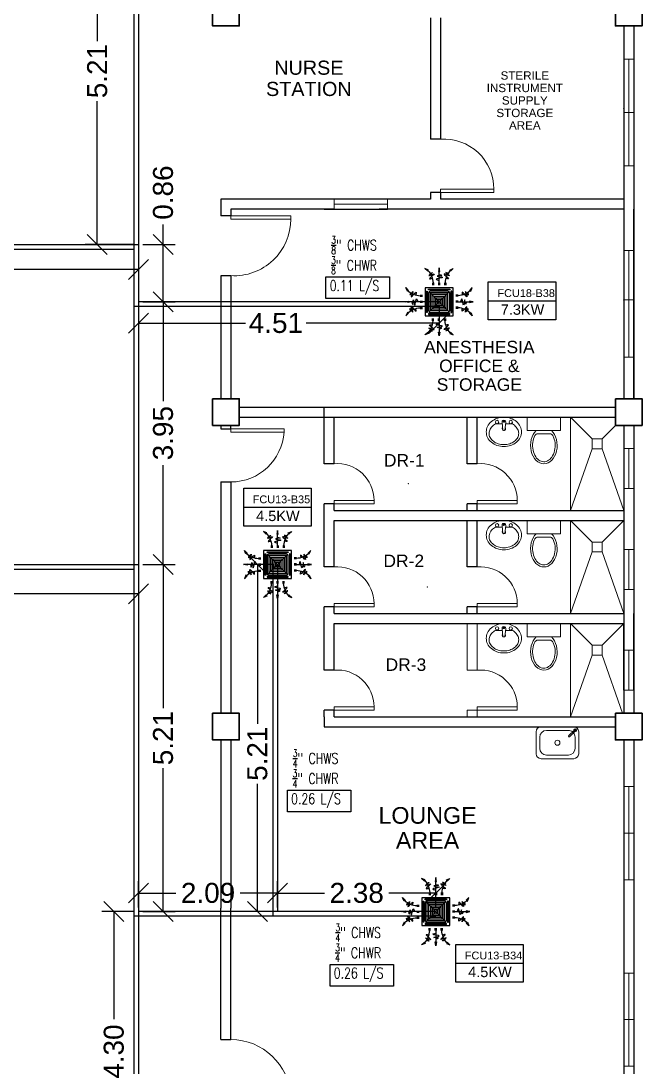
# Model space of a CAD drawing. Header units: millimetres. Extents: x 5 to 430, y 3 to 339.
# Drawn here: x 280.58 to 289.91, y 193.61 to 209.32 of the extents above; entities that cross this region are included whole.
import ezdxf

# ---------------------------------------------------------------- set-up
doc = ezdxf.new("R2010")
doc.units = ezdxf.units.MM
doc.header["$MEASUREMENT"] = 0
for name, color, linetype in [('AIR', 7, 'Continuous'), ('fcu line', 7, 'Continuous'), ('fcu return', 7, 'Continuous'), ('label', 7, 'Continuous'), ('Legends', 7, 'Continuous'), ('pipe label', 7, 'Continuous')]:
    doc.layers.add(name, color=color, linetype=linetype)
doc.styles.add('Arch-Dim', font='simplex.shx', dxfattribs={"width": 0.75})
doc.styles.get("Standard").update_dxf_attribs({"font": 'arial.ttf'})
doc.styles.add('SWISSLT175', font='swissl.ttf', dxfattribs={"height": 0.175})
doc.dimstyles.new('Copy of dimension', dxfattribs={"dimtxt": 0.3, "dimasz": 0.3, "dimexe": 0.18, "dimexo": 0.0625, "dimgap": 0.09, "dimtad": 0, "dimzin": 0, "dimdsep": 46, "dimtxsty": 'Standard', "dimblk": 'OBLIQUE', "dimcen": 0.09, "dimclrd": 256, "dimclre": 256, "dimclrt": 256, "dimadec": 0, "dimazin": 0, "dimtfac": 1, "dimtofl": 0, "dimtmove": 0, "dimatfit": 3, "dimldrblk": 'OBLIQUE', "dimfxl": 1, "dimtolj": 1, "dimtzin": 0, "dimarcsym": 0})

# ---------------------------------------------------------------- blocks, each defined once
blk = doc.blocks.new('FCU-13000P (CASSETTE SPLIT)')
at = {"layer": 'AIR', "ltscale": 3}
for p, q in [((0, 0.523), (0, 1)), ((-0.193, 0.558), (-0.193, 0.487)), ((-0.162, 0.558), (-0.162, 0.487)), ((-0.016, 0.558), (-0.016, 0.487)), ((0.016, 0.558), (0.016, 0.487)), ((0.162, 0.558), (0.162, 0.487)), ((0.193, 0.558), (0.193, 0.487)), ((-0.523, 0), (-1, 0)), ((-0.558, 0.193), (-0.487, 0.193)), ((-0.558, 0.162), (-0.487, 0.162)), ((-0.558, 0.016), (-0.487, 0.016)), ((0.558, 0.193), (0.487, 0.193)), ((0.558, 0.162), (0.487, 0.162)), ((0.558, 0.016), (0.487, 0.016)), ((0.523, 0), (1, 0)), ((-0.558, -0.016), (-0.487, -0.016)), ((-0.558, -0.162), (-0.487, -0.162)), ((-0.558, -0.193), (-0.487, -0.193)), ((0.558, -0.016), (0.487, -0.016)), ((0.558, -0.162), (0.487, -0.162)), ((0.558, -0.193), (0.487, -0.193)), ((-0.193, -0.558), (-0.193, -0.487)), ((-0.162, -0.558), (-0.162, -0.487)), ((-0.016, -0.558), (-0.016, -0.487)), ((0, -0.523), (0, -1)), ((0.016, -0.558), (0.016, -0.487)), ((0.162, -0.558), (0.162, -0.487)), ((0.193, -0.558), (0.193, -0.487))]:
    blk.add_line(p, q, dxfattribs=at)
at = {"layer": 'AIR'}
for p, q in [((0.295, -0.295), (-0.295, 0.295)), ((0.295, 0.295), (-0.295, -0.295))]:
    blk.add_line(p, q, dxfattribs=at)
at = {"layer": 'AIR', "ltscale": 3}
for points in [[(-0.335, 0.895), (-0.311, 0.932), (-0.416, 0.973)], [(-0.022, 0.89), (0.022, 0.89), (0, 1)], [(0.335, 0.895), (0.311, 0.932), (0.416, 0.973)], [(-0.895, 0.335), (-0.932, 0.311), (-0.973, 0.416)], [(0.895, 0.335), (0.932, 0.311), (0.973, 0.416)], [(-0.89, 0.022), (-0.89, -0.022), (-1, 0)], [(0.89, 0.022), (0.89, -0.022), (1, 0)], [(-0.895, -0.335), (-0.932, -0.311), (-0.973, -0.416)], [(0.895, -0.335), (0.932, -0.311), (0.973, -0.416)], [(-0.335, -0.895), (-0.311, -0.932), (-0.416, -0.973)], [(-0.022, -0.89), (0.022, -0.89), (0, -1)], [(0.335, -0.895), (0.311, -0.932), (0.416, -0.973)]]:
    blk.add_lwpolyline(points, close=True, dxfattribs=at)
at = {"layer": 'AIR'}
for points in [[(-0.323, 0.914, -0.171809), (-0.178, 0.558), (-0.178, 0.522)], [(0.323, 0.914, 0.171809), (0.178, 0.558), (0.178, 0.522)], [(-0.914, 0.323, 0.171809), (-0.558, 0.178), (-0.522, 0.178)], [(0.914, 0.323, -0.171809), (0.558, 0.178), (0.522, 0.178)], [(-0.914, -0.323, -0.171809), (-0.558, -0.178), (-0.522, -0.178)], [(0.914, -0.323, 0.171809), (0.558, -0.178), (0.522, -0.178)], [(-0.323, -0.914, 0.171809), (-0.178, -0.558), (-0.178, -0.522)], [(0.323, -0.914, -0.171809), (0.178, -0.558), (0.178, -0.522)]]:
    blk.add_lwpolyline(points, format="xyb", dxfattribs=at)
for points in [[(-0.41, -0.41), (0.41, -0.41), (0.41, 0.41), (-0.41, 0.41)], [(-0.373, 0.31), (-0.348, 0.31), (-0.348, -0.31), (-0.373, -0.31)], [(-0.31, 0.372), (0.31, 0.372), (0.31, 0.348), (-0.31, 0.348)], [(0.372, 0.31), (0.348, 0.31), (0.348, -0.31), (0.372, -0.31)], [(-0.26, -0.26), (0.26, -0.26), (0.26, 0.26), (-0.26, 0.26)], [(-0.21, -0.21), (0.21, -0.21), (0.21, 0.21), (-0.21, 0.21)], [(-0.16, -0.16), (0.16, -0.16), (0.16, 0.16), (-0.16, 0.16)], [(-0.11, -0.11), (0.11, -0.11), (0.11, 0.11), (-0.11, 0.11)], [(-0.06, -0.06), (0.06, -0.06), (0.06, 0.06), (-0.06, 0.06)], [(-0.31, -0.373), (0.31, -0.373), (0.31, -0.348), (-0.31, -0.348)]]:
    blk.add_lwpolyline(points, close=True, dxfattribs=at)
blk.add_lwpolyline([(-0.26, -0.31), (0.26, -0.31, 0.414214), (0.31, -0.26), (0.31, 0.26, 0.414214), (0.26, 0.31), (-0.26, 0.31, 0.414214), (-0.31, 0.26), (-0.31, -0.26, 0.414214)], format="xyb", close=True, dxfattribs=at)
at = {"layer": 'AIR', "ltscale": 3}
for points in [[(-0.268, 0.84), (-0.231, 0.852), (-0.134, 0.882), (-0.422, 0.704), (0.005, 0.903), (-0.358, 0.645), (-0.239, 0.678), (-0.199, 0.69)], [(0.268, 0.84), (0.231, 0.852), (0.134, 0.882), (0.422, 0.704), (-0.005, 0.903), (0.358, 0.645), (0.239, 0.678), (0.199, 0.69)], [(-0.84, 0.268), (-0.852, 0.231), (-0.882, 0.134), (-0.704, 0.422), (-0.903, -0.005), (-0.645, 0.358), (-0.678, 0.239), (-0.69, 0.199)], [(0.84, 0.268), (0.852, 0.231), (0.882, 0.134), (0.704, 0.422), (0.903, -0.005), (0.645, 0.358), (0.678, 0.239), (0.69, 0.199)], [(-0.84, -0.268), (-0.852, -0.231), (-0.882, -0.134), (-0.704, -0.422), (-0.903, 0.005), (-0.645, -0.358), (-0.678, -0.239), (-0.69, -0.199)], [(0.84, -0.268), (0.852, -0.231), (0.882, -0.134), (0.704, -0.422), (0.903, 0.005), (0.645, -0.358), (0.678, -0.239), (0.69, -0.199)], [(-0.268, -0.84), (-0.231, -0.852), (-0.134, -0.882), (-0.422, -0.704), (0.005, -0.903), (-0.358, -0.645), (-0.239, -0.678), (-0.199, -0.69)], [(0.268, -0.84), (0.231, -0.852), (0.134, -0.882), (0.422, -0.704), (-0.005, -0.903), (0.358, -0.645), (0.239, -0.678), (0.199, -0.69)]]:
    blk.add_open_spline(points, degree=3, knots=[0.0032834, 0.0032834, 0.0032834, 0.0032834, 0.0712567, 0.1924075, 0.3347111, 0.5062145, 0.5813292, 0.5813292, 0.5813292, 0.5813292], dxfattribs=at)
for points in [[(0, 0.8), (0.077, 0.776), (-0.058, 0.755), (0.098, 0.718), (-0.087, 0.663), (0, 0.631)], [(-0.8, 0), (-0.776, -0.077), (-0.755, 0.058), (-0.718, -0.098), (-0.663, 0.087), (-0.631, 0)], [(0.8, 0), (0.776, -0.077), (0.755, 0.058), (0.718, -0.098), (0.663, 0.087), (0.631, 0)], [(0, -0.8), (0.077, -0.776), (-0.058, -0.755), (0.098, -0.718), (-0.087, -0.663), (0, -0.631)]]:
    blk.add_spline(points, degree=3, dxfattribs=at)
for points in [[(-0.416, 0.973), (-0.335, 0.895), (-0.311, 0.932)], [(0, 1), (-0.022, 0.89), (0.022, 0.89)], [(0.416, 0.973), (0.335, 0.895), (0.311, 0.932)], [(-0.973, 0.416), (-0.895, 0.335), (-0.932, 0.311)], [(0.973, 0.416), (0.895, 0.335), (0.932, 0.311)], [(-1, 0), (-0.89, 0.022), (-0.89, -0.022)], [(1, 0), (0.89, 0.022), (0.89, -0.022)], [(-0.973, -0.416), (-0.895, -0.335), (-0.932, -0.311)], [(0.973, -0.416), (0.895, -0.335), (0.932, -0.311)], [(-0.416, -0.973), (-0.335, -0.895), (-0.311, -0.932)], [(0, -1), (-0.022, -0.89), (0.022, -0.89)], [(0.416, -0.973), (0.335, -0.895), (0.311, -0.932)]]:
    blk.add_solid(points, dxfattribs=at)
blk = doc.blocks.new('_Oblique')
at = {"color": 0, "linetype": 'ByBlock', "lineweight": -2}
blk.add_line((-0.5, -0.5), (0.5, 0.5), dxfattribs=at)
blk = doc.blocks.new('*D365')
at = {"layer": 'Defpoints', "color": 0, "transparency": 16777216}
for p in [(281.973, 195.942), (282.343, 195.942), (282.343, 191.643)]:
    blk.add_point(p, dxfattribs=at)
at = {"layer": 'Legends', "lineweight": -2, "transparency": 16777216}
for p, q in [((282.281, 195.942), (281.793, 195.942)), ((281.973, 195.942), (281.973, 194.325)), ((281.973, 191.643), (281.973, 193.355)), ((282.281, 191.643), (281.793, 191.643))]:
    blk.add_line(p, q, dxfattribs=at)
at = {"layer": 'Legends', "lineweight": -2, "transparency": 16777216, "xscale": 0.3, "yscale": 0.3, "zscale": 0.3}
for p, rotation in [((281.973, 195.942), 90), ((281.973, 191.643), 270)]:
    blk.add_blockref('_Oblique', p, dxfattribs=dict(at, rotation=rotation))
at = {"layer": 'Legends', "transparency": 16777216, "insert": (281.973, 193.84), "char_height": 0.3, "attachment_point": 5, "rotation": 90}
blk.add_mtext('\\A1;4.30', dxfattribs=at)
blk = doc.blocks.new('*D366')
at = {"layer": 'Defpoints', "color": 0, "transparency": 16777216}
for p in [(284.432, 196.222), (282.343, 195.942), (284.432, 195.942)]:
    blk.add_point(p, dxfattribs=at)
at = {"layer": 'Legends', "lineweight": -2, "transparency": 16777216}
for p, q in [((282.343, 196.005), (282.343, 196.402)), ((284.432, 196.005), (284.432, 196.402)), ((282.343, 196.222), (282.905, 196.222)), ((284.432, 196.222), (283.87, 196.222))]:
    blk.add_line(p, q, dxfattribs=at)
at = {"layer": 'Legends', "lineweight": -2, "transparency": 16777216, "xscale": 0.3, "yscale": 0.3, "zscale": 0.3, "rotation": 180}
blk.add_blockref('_Oblique', (282.343, 196.222), dxfattribs=at)
at = {"layer": 'Legends', "lineweight": -2, "transparency": 16777216, "xscale": 0.3, "yscale": 0.3, "zscale": 0.3}
blk.add_blockref('_Oblique', (284.432, 196.222), dxfattribs=at)
at = {"layer": 'Legends', "transparency": 16777216, "insert": (283.388, 196.222), "char_height": 0.3, "attachment_point": 5}
blk.add_mtext('\\A1;2.09', dxfattribs=at)
blk = doc.blocks.new('*D367')
at = {"layer": 'Defpoints', "color": 0, "transparency": 16777216}
for p in [(286.808, 196.222), (284.432, 195.942), (286.808, 195.942)]:
    blk.add_point(p, dxfattribs=at)
at = {"layer": 'Legends', "lineweight": -2, "transparency": 16777216}
for p, q in [((284.432, 196.005), (284.432, 196.402)), ((286.808, 196.005), (286.808, 196.402)), ((284.432, 196.222), (285.138, 196.222)), ((286.808, 196.222), (286.103, 196.222))]:
    blk.add_line(p, q, dxfattribs=at)
at = {"layer": 'Legends', "lineweight": -2, "transparency": 16777216, "xscale": 0.3, "yscale": 0.3, "zscale": 0.3, "rotation": 180}
blk.add_blockref('_Oblique', (284.432, 196.222), dxfattribs=at)
at = {"layer": 'Legends', "lineweight": -2, "transparency": 16777216, "xscale": 0.3, "yscale": 0.3, "zscale": 0.3}
blk.add_blockref('_Oblique', (286.808, 196.222), dxfattribs=at)
at = {"layer": 'Legends', "transparency": 16777216, "insert": (285.62, 196.222), "char_height": 0.3, "attachment_point": 5}
blk.add_mtext('\\A1;2.38', dxfattribs=at)
blk = doc.blocks.new('*D368')
at = {"layer": 'Defpoints', "color": 0, "transparency": 16777216}
for p in [(284.129, 201.156), (284.432, 201.156), (284.432, 195.942)]:
    blk.add_point(p, dxfattribs=at)
at = {"layer": 'Legends', "lineweight": -2, "transparency": 16777216}
for p, q in [((284.369, 201.156), (283.949, 201.156)), ((284.129, 201.156), (284.129, 198.765)), ((284.129, 195.942), (284.129, 197.863)), ((284.369, 195.942), (283.949, 195.942))]:
    blk.add_line(p, q, dxfattribs=at)
at = {"layer": 'Legends', "lineweight": -2, "transparency": 16777216, "xscale": 0.3, "yscale": 0.3, "zscale": 0.3}
for p, rotation in [((284.129, 201.156), 90), ((284.129, 195.942), 270)]:
    blk.add_blockref('_Oblique', p, dxfattribs=dict(at, rotation=rotation))
at = {"layer": 'Legends', "transparency": 16777216, "insert": (284.129, 198.314), "char_height": 0.3, "attachment_point": 5, "rotation": 90}
blk.add_mtext('\\A1;5.21', dxfattribs=at)
blk = doc.blocks.new('*D369')
at = {"layer": 'Defpoints', "color": 0, "transparency": 16777216}
for p in [(282.343, 201.156), (282.713, 201.156), (282.343, 195.942)]:
    blk.add_point(p, dxfattribs=at)
at = {"layer": 'Legends', "lineweight": -2, "transparency": 16777216}
for p, q in [((282.406, 201.156), (282.893, 201.156)), ((282.713, 201.156), (282.713, 199)), ((282.713, 195.942), (282.713, 198.098)), ((282.406, 195.942), (282.893, 195.942))]:
    blk.add_line(p, q, dxfattribs=at)
at = {"layer": 'Legends', "lineweight": -2, "transparency": 16777216, "xscale": 0.3, "yscale": 0.3, "zscale": 0.3}
for p, rotation in [((282.713, 201.156), 90), ((282.713, 195.942), 270)]:
    blk.add_blockref('_Oblique', p, dxfattribs=dict(at, rotation=rotation))
at = {"layer": 'Legends', "transparency": 16777216, "insert": (282.713, 198.549), "char_height": 0.3, "attachment_point": 5, "rotation": 90}
blk.add_mtext('\\A1;5.21', dxfattribs=at)
blk = doc.blocks.new('*D370')
at = {"layer": 'Defpoints', "color": 0, "transparency": 16777216}
for p in [(276.179, 201.156), (282.343, 201.156), (282.343, 200.717)]:
    blk.add_point(p, dxfattribs=at)
at = {"layer": 'Legends', "lineweight": -2, "transparency": 16777216}
for p, q in [((276.179, 201.094), (276.179, 200.537)), ((282.343, 201.094), (282.343, 200.537)), ((276.179, 200.717), (278.843, 200.717)), ((282.343, 200.717), (279.804, 200.717))]:
    blk.add_line(p, q, dxfattribs=at)
at = {"layer": 'Legends', "lineweight": -2, "transparency": 16777216, "xscale": 0.3, "yscale": 0.3, "zscale": 0.3, "rotation": 180}
blk.add_blockref('_Oblique', (276.179, 200.717), dxfattribs=at)
at = {"layer": 'Legends', "lineweight": -2, "transparency": 16777216, "xscale": 0.3, "yscale": 0.3, "zscale": 0.3}
blk.add_blockref('_Oblique', (282.343, 200.717), dxfattribs=at)
at = {"layer": 'Legends', "transparency": 16777216, "insert": (279.323, 200.717), "char_height": 0.3, "attachment_point": 5}
blk.add_mtext('\\A1;6.16', dxfattribs=at)
blk = doc.blocks.new('*D371')
at = {"layer": 'Defpoints', "color": 0, "transparency": 16777216}
for p in [(282.343, 205.102), (282.713, 205.102), (282.343, 201.156)]:
    blk.add_point(p, dxfattribs=at)
at = {"layer": 'Legends', "lineweight": -2, "transparency": 16777216}
for p, q in [((282.406, 205.102), (282.893, 205.102)), ((282.713, 205.102), (282.713, 203.61)), ((282.713, 201.156), (282.713, 202.649)), ((282.406, 201.156), (282.893, 201.156))]:
    blk.add_line(p, q, dxfattribs=at)
at = {"layer": 'Legends', "lineweight": -2, "transparency": 16777216, "xscale": 0.3, "yscale": 0.3, "zscale": 0.3}
for p, rotation in [((282.713, 205.102), 90), ((282.713, 201.156), 270)]:
    blk.add_blockref('_Oblique', p, dxfattribs=dict(at, rotation=rotation))
at = {"layer": 'Legends', "transparency": 16777216, "insert": (282.713, 203.129), "char_height": 0.3, "attachment_point": 5, "rotation": 90}
blk.add_mtext('\\A1;3.95', dxfattribs=at)
blk = doc.blocks.new('*D372')
at = {"layer": 'Defpoints', "color": 0, "transparency": 16777216}
for p in [(282.343, 205.102), (286.858, 205.102), (286.858, 204.782)]:
    blk.add_point(p, dxfattribs=at)
at = {"layer": 'Legends', "lineweight": -2, "transparency": 16777216}
for p, q in [((282.343, 205.04), (282.343, 204.602)), ((286.858, 205.04), (286.858, 204.602)), ((282.343, 204.782), (283.95, 204.782)), ((286.858, 204.782), (284.863, 204.782))]:
    blk.add_line(p, q, dxfattribs=at)
at = {"layer": 'Legends', "lineweight": -2, "transparency": 16777216, "xscale": 0.3, "yscale": 0.3, "zscale": 0.3, "rotation": 180}
blk.add_blockref('_Oblique', (282.343, 204.782), dxfattribs=at)
at = {"layer": 'Legends', "lineweight": -2, "transparency": 16777216, "xscale": 0.3, "yscale": 0.3, "zscale": 0.3}
blk.add_blockref('_Oblique', (286.858, 204.782), dxfattribs=at)
at = {"layer": 'Legends', "transparency": 16777216, "insert": (284.407, 204.782), "char_height": 0.3, "attachment_point": 5}
blk.add_mtext('\\A1;4.51', dxfattribs=at)
blk = doc.blocks.new('*D373')
at = {"layer": 'Defpoints', "color": 0, "transparency": 16777216}
for p in [(282.343, 205.962), (282.713, 205.962), (282.343, 205.102)]:
    blk.add_point(p, dxfattribs=at)
at = {"layer": 'Legends', "lineweight": -2, "transparency": 16777216}
for p, q in [((282.713, 205.962), (282.713, 206.262)), ((282.406, 205.962), (282.893, 205.962)), ((282.713, 205.102), (282.713, 205.962)), ((282.406, 205.102), (282.893, 205.102))]:
    blk.add_line(p, q, dxfattribs=at)
at = {"layer": 'Legends', "lineweight": -2, "transparency": 16777216, "xscale": 0.3, "yscale": 0.3, "zscale": 0.3}
for p, rotation in [((282.713, 205.962), 90), ((282.713, 205.102), 270)]:
    blk.add_blockref('_Oblique', p, dxfattribs=dict(at, rotation=rotation))
at = {"layer": 'Legends', "transparency": 16777216, "insert": (282.713, 206.742), "char_height": 0.3, "attachment_point": 5, "rotation": 90}
blk.add_mtext('\\A1;0.86', dxfattribs=at)
blk = doc.blocks.new('*D374')
at = {"layer": 'Defpoints', "color": 0, "transparency": 16777216}
for p in [(276.179, 205.962), (282.343, 205.962), (276.179, 205.585)]:
    blk.add_point(p, dxfattribs=at)
at = {"layer": 'Legends', "lineweight": -2, "transparency": 16777216}
for p, q in [((276.179, 205.9), (276.179, 205.405)), ((282.343, 205.9), (282.343, 205.405)), ((276.179, 205.585), (278.781, 205.585)), ((282.343, 205.585), (279.742, 205.585))]:
    blk.add_line(p, q, dxfattribs=at)
at = {"layer": 'Legends', "lineweight": -2, "transparency": 16777216, "xscale": 0.3, "yscale": 0.3, "zscale": 0.3, "rotation": 180}
blk.add_blockref('_Oblique', (276.179, 205.585), dxfattribs=at)
at = {"layer": 'Legends', "lineweight": -2, "transparency": 16777216, "xscale": 0.3, "yscale": 0.3, "zscale": 0.3}
blk.add_blockref('_Oblique', (282.343, 205.585), dxfattribs=at)
at = {"layer": 'Legends', "transparency": 16777216, "insert": (279.261, 205.585), "char_height": 0.3, "attachment_point": 5}
blk.add_mtext('\\A1;6.16', dxfattribs=at)
blk = doc.blocks.new('*D375')
at = {"layer": 'Defpoints', "color": 0, "transparency": 16777216}
for p in [(281.724, 211.172), (282.343, 211.172), (282.343, 205.962)]:
    blk.add_point(p, dxfattribs=at)
at = {"layer": 'Legends', "lineweight": -2, "transparency": 16777216}
for p, q in [((282.281, 211.172), (281.544, 211.172)), ((281.724, 211.172), (281.724, 209.018)), ((281.724, 205.962), (281.724, 208.116)), ((282.281, 205.962), (281.544, 205.962))]:
    blk.add_line(p, q, dxfattribs=at)
at = {"layer": 'Legends', "lineweight": -2, "transparency": 16777216, "xscale": 0.3, "yscale": 0.3, "zscale": 0.3}
for p, rotation in [((281.724, 211.172), 90), ((281.724, 205.962), 270)]:
    blk.add_blockref('_Oblique', p, dxfattribs=dict(at, rotation=rotation))
at = {"layer": 'Legends', "transparency": 16777216, "insert": (281.724, 208.567), "char_height": 0.3, "attachment_point": 5, "rotation": 90}
blk.add_mtext('\\A1;5.21', dxfattribs=at)

msp = doc.modelspace()

# ---------------------------------------------------------------- linework, layer by layer
at = {"color": 8, "lineweight": 25}
for p, q in [((286.731, 209.369), (286.731, 207.544)), ((286.881, 209.369), (286.881, 207.544)), ((289.631, 209.246), (289.631, 203.646)), ((289.781, 209.246), (289.781, 203.646)), ((286.881, 207.544), (286.731, 207.544)), ((283.581, 206.644), (283.581, 206.394)), ((285.281, 206.644), (283.581, 206.644)), ((286.081, 206.644), (285.131, 206.644)), ((286.731, 206.644), (285.957, 206.644)), ((286.731, 206.744), (286.731, 206.644)), ((286.881, 206.744), (286.731, 206.744)), ((286.881, 206.744), (286.881, 206.644)), ((289.631, 206.644), (286.881, 206.644)), ((283.731, 206.494), (283.731, 206.394)), ((285.281, 206.494), (283.731, 206.494)), ((285.131, 206.494), (286.081, 206.494)), ((289.631, 206.494), (285.957, 206.494)), ((289.781, 203.646), (289.781, 206.494)), ((283.731, 206.394), (283.581, 206.394)), ((283.581, 205.494), (283.581, 203.646)), ((283.731, 205.494), (283.581, 205.494)), ((283.731, 205.494), (283.731, 203.646)), ((289.631, 204.531), (289.631, 203.646)), ((289.781, 204.531), (289.781, 203.646)), ((285.131, 203.369), (285.131, 203.519)), ((285.131, 203.369), (285.281, 203.369)), ((285.131, 202.669), (285.131, 203.369)), ((285.281, 202.669), (285.281, 203.369)), ((287.281, 202.669), (287.281, 203.369)), ((287.431, 202.669), (287.431, 203.369)), ((283.581, 203.246), (283.581, 203.196)), ((283.581, 203.196), (283.731, 203.196)), ((283.731, 203.196), (283.731, 203.246)), ((289.631, 203.246), (289.631, 198.921)), ((289.631, 203.246), (289.631, 198.921)), ((289.781, 203.246), (289.781, 198.921)), ((283.581, 202.396), (283.581, 198.922)), ((283.581, 202.396), (283.731, 202.396)), ((283.731, 202.396), (283.731, 198.922)), ((289.781, 202.296), (289.781, 199.871)), ((285.131, 201.119), (285.131, 202.069)), ((285.281, 201.969), (285.281, 202.069)), ((287.281, 201.969), (287.281, 202.069)), ((287.431, 201.969), (287.431, 202.069)), ((285.281, 201.119), (285.281, 201.819)), ((287.281, 201.119), (287.281, 201.819)), ((287.431, 201.119), (287.431, 201.819)), ((285.131, 199.569), (285.131, 200.519)), ((285.281, 200.419), (285.281, 200.519)), ((287.281, 200.419), (287.281, 200.519)), ((287.431, 200.419), (287.431, 200.519)), ((289.781, 199.269), (289.781, 200.419)), ((285.281, 199.569), (285.281, 200.269)), ((289.631, 199.269), (289.631, 200.269)), ((285.131, 198.869), (285.131, 198.969)), ((285.281, 198.869), (285.281, 198.969)), ((285.131, 198.869), (285.131, 198.719)), ((283.581, 198.522), (283.581, 195.994)), ((283.731, 198.522), (283.731, 195.994)), ((289.631, 198.521), (289.631, 196.094)), ((289.631, 198.521), (289.631, 195.994)), ((289.781, 198.521), (289.781, 192.92)), ((283.581, 194.02), (283.581, 195.994)), ((283.731, 194.02), (283.731, 195.994)), ((289.631, 195.994), (289.631, 192.92)), ((283.581, 194.02), (283.731, 194.02))]:
    msp.add_line(p, q, dxfattribs=at)
at = {"color": 8, "lineweight": 9}
for p, q in [((289.631, 206.644), (289.631, 209.246)), ((289.781, 208.606), (289.781, 209.246)), ((289.631, 207.945), (289.631, 208.745)), ((289.631, 208.745), (289.781, 208.745)), ((289.706, 208.745), (289.706, 207.145)), ((289.781, 208.745), (289.781, 207.145)), ((289.781, 207.406), (289.781, 208.606)), ((289.631, 207.945), (289.781, 207.945)), ((289.781, 207.406), (289.781, 206.644)), ((289.781, 207.145), (289.631, 207.145)), ((285.281, 206.494), (285.281, 206.644)), ((286.081, 206.494), (286.081, 206.644)), ((289.781, 206.644), (289.781, 206.494)), ((286.081, 206.569), (285.281, 206.569)), ((289.631, 205.731), (289.631, 206.494)), ((289.781, 205.731), (289.781, 206.494)), ((289.781, 205.87), (289.631, 205.87)), ((289.631, 205.87), (289.631, 204.27)), ((289.706, 205.87), (289.706, 204.27)), ((289.781, 205.07), (289.781, 205.87)), ((289.631, 204.531), (289.631, 205.731)), ((289.781, 204.531), (289.781, 205.731)), ((289.631, 205.131), (289.781, 205.131)), ((289.631, 204.27), (289.781, 204.27)), ((288.181, 203.169), (288.181, 203.369)), ((288.181, 203.369), (288.681, 203.369)), ((288.681, 203.369), (288.681, 203.169)), ((288.831, 201.969), (288.831, 203.369)), ((289.156, 203.044), (288.831, 203.369)), ((287.816, 203.171), (287.803, 203.293)), ((287.845, 203.171), (287.859, 203.293)), ((287.855, 203.267), (287.958, 203.267)), ((288.681, 203.169), (288.181, 203.169)), ((289.306, 203.044), (289.508, 203.246)), ((289.631, 202.369), (289.631, 203.246)), ((289.781, 202.369), (289.781, 203.246)), ((289.781, 203.246), (289.781, 202.896)), ((288.522, 203.119), (288.341, 203.119)), ((289.156, 202.894), (288.831, 201.969)), ((289.306, 202.894), (289.631, 201.969)), ((289.781, 202.896), (289.631, 202.896)), ((289.631, 202.896), (289.631, 202.296)), ((289.706, 202.896), (289.706, 202.296)), ((289.631, 202.369), (289.631, 201.969)), ((289.631, 202.296), (289.781, 202.296)), ((289.781, 202.369), (289.781, 201.969)), ((289.781, 200.819), (289.781, 201.969)), ((288.181, 201.619), (288.181, 201.819)), ((288.181, 201.819), (288.681, 201.819)), ((288.681, 201.819), (288.681, 201.619)), ((288.831, 200.419), (288.831, 201.819)), ((289.156, 201.494), (288.831, 201.819)), ((289.306, 201.494), (289.631, 201.819)), ((289.631, 200.819), (289.631, 201.819)), ((287.816, 201.621), (287.803, 201.743)), ((287.845, 201.621), (287.859, 201.743)), ((287.855, 201.717), (287.958, 201.717)), ((288.681, 201.619), (288.181, 201.619)), ((288.522, 201.569), (288.341, 201.569)), ((289.156, 201.344), (288.831, 200.419)), ((289.306, 201.344), (289.631, 200.419)), ((289.781, 201.383), (289.631, 201.383)), ((289.631, 201.383), (289.631, 200.783)), ((289.706, 200.783), (289.706, 201.383)), ((289.781, 201.083), (289.781, 201.383)), ((289.631, 200.819), (289.631, 200.419)), ((289.781, 200.819), (289.781, 200.419)), ((289.631, 200.783), (289.781, 200.783)), ((287.281, 199.569), (287.281, 200.269)), ((287.431, 199.569), (287.431, 200.269)), ((287.816, 200.071), (287.803, 200.193)), ((287.845, 200.071), (287.859, 200.193)), ((288.181, 200.069), (288.181, 200.269)), ((288.181, 200.269), (288.681, 200.269)), ((288.681, 200.269), (288.681, 200.069)), ((288.831, 198.869), (288.831, 200.269)), ((289.156, 199.944), (288.831, 200.269)), ((289.306, 199.944), (289.631, 200.269)), ((287.855, 200.167), (287.958, 200.167)), ((288.681, 200.069), (288.181, 200.069)), ((288.522, 200.019), (288.341, 200.019)), ((289.781, 199.871), (289.631, 199.871)), ((289.706, 199.871), (289.706, 199.271)), ((289.781, 199.271), (289.781, 199.871)), ((289.781, 199.269), (289.781, 199.869)), ((289.156, 199.794), (288.831, 198.869)), ((289.306, 199.794), (289.613, 198.921)), ((289.631, 198.921), (289.631, 199.271)), ((289.631, 199.271), (289.781, 199.271)), ((289.631, 199.269), (289.631, 198.921)), ((289.781, 199.269), (289.781, 198.921)), ((287.281, 198.869), (287.281, 198.969)), ((287.431, 198.869), (287.431, 198.969)), ((289.781, 197.821), (289.631, 197.821)), ((289.706, 196.421), (289.706, 197.821)), ((289.631, 197.121), (289.781, 197.121)), ((289.631, 196.421), (289.781, 196.421)), ((289.631, 195.02), (289.781, 195.02)), ((289.706, 195.02), (289.706, 193.62)), ((289.631, 194.32), (289.781, 194.32)), ((289.781, 193.62), (289.631, 193.62))]:
    msp.add_line(p, q, dxfattribs=at)
at = {"color": 8, "lineweight": 25, "ltscale": 0.3}
for p, q in [((283.856, 203.519), (289.506, 203.519)), ((285.131, 203.519), (289.506, 203.519)), ((283.856, 203.369), (285.131, 203.369)), ((285.281, 203.369), (287.531, 203.369)), ((285.281, 203.369), (287.531, 203.369)), ((287.431, 203.369), (289.506, 203.369)), ((287.431, 203.369), (289.506, 203.369)), ((285.281, 201.969), (287.531, 201.969)), ((287.431, 201.969), (289.631, 201.969)), ((285.281, 201.819), (287.531, 201.819)), ((287.431, 201.819), (289.631, 201.819)), ((285.281, 200.419), (287.531, 200.419)), ((287.431, 200.419), (289.631, 200.419)), ((285.281, 200.269), (287.531, 200.269)), ((287.431, 200.269), (289.631, 200.269)), ((285.281, 198.869), (287.531, 198.869)), ((287.431, 198.869), (289.506, 198.869)), ((285.131, 198.719), (289.506, 198.719))]:
    msp.add_line(p, q, dxfattribs=at)
at = {"color": 8, "lineweight": 13}
for p, q in [((283.731, 203.196), (283.731, 203.146)), ((283.731, 203.196), (284.531, 203.196)), ((284.531, 203.196), (284.531, 203.146)), ((284.531, 203.146), (283.731, 203.146))]:
    msp.add_line(p, q, dxfattribs=at)
at = {"color": 8, "lineweight": 25, "ltscale": 0.4}
for p, q in [((285.281, 202.669), (285.131, 202.669)), ((287.431, 202.669), (287.281, 202.669)), ((285.281, 202.069), (285.131, 202.069)), ((287.431, 202.069), (287.281, 202.069)), ((285.281, 201.119), (285.131, 201.119)), ((287.431, 201.119), (287.281, 201.119)), ((285.281, 200.519), (285.131, 200.519)), ((287.431, 200.519), (287.281, 200.519)), ((285.281, 199.569), (285.131, 199.569)), ((285.281, 198.969), (285.131, 198.969))]:
    msp.add_line(p, q, dxfattribs=at)
at = {"color": 8, "lineweight": 9, "ltscale": 0.4}
for p, q in [((287.431, 199.569), (287.281, 199.569)), ((287.431, 198.969), (287.281, 198.969)), ((288.314, 198.314), (288.314, 198.644)), ((288.389, 198.719), (288.879, 198.719)), ((288.469, 198.664), (288.799, 198.664)), ((288.895, 198.672), (288.803, 198.581)), ((288.907, 198.659), (288.816, 198.568)), ((288.954, 198.644), (288.954, 198.314)), ((288.369, 198.394), (288.369, 198.564)), ((288.899, 198.564), (288.899, 198.394)), ((288.879, 198.239), (288.389, 198.239)), ((288.799, 198.294), (288.469, 198.294))]:
    msp.add_line(p, q, dxfattribs=at)
at = {"color": 8, "lineweight": 35}
for points in [[(283.456, 209.646), (283.856, 209.646), (283.856, 209.246), (283.456, 209.246)], [(289.506, 209.646), (289.906, 209.646), (289.906, 209.246), (289.506, 209.246)], [(283.456, 203.646), (283.856, 203.646), (283.856, 203.246), (283.456, 203.246)], [(289.506, 203.646), (289.906, 203.646), (289.906, 203.246), (289.506, 203.246)], [(283.456, 198.922), (283.856, 198.922), (283.856, 198.522), (283.456, 198.522)], [(289.506, 198.921), (289.906, 198.921), (289.906, 198.521), (289.506, 198.521)]]:
    msp.add_lwpolyline(points, close=True, dxfattribs=at)
at = {"color": 8, "lineweight": 9}
for points in [[(289.631, 208.745), (289.781, 208.745), (289.781, 207.145), (289.631, 207.145)], [(285.281, 206.644), (286.081, 206.644), (286.081, 206.494), (285.281, 206.494)], [(289.631, 205.87), (289.781, 205.87), (289.781, 204.27), (289.631, 204.27)], [(289.631, 202.896), (289.781, 202.896), (289.781, 202.296), (289.631, 202.296)], [(289.631, 201.383), (289.781, 201.383), (289.781, 200.783), (289.631, 200.783)], [(289.631, 199.871), (289.781, 199.871), (289.781, 199.271), (289.631, 199.271)], [(289.631, 197.821), (289.781, 197.821), (289.781, 196.421), (289.631, 196.421)], [(289.631, 195.02), (289.781, 195.02), (289.781, 193.62), (289.631, 193.62)]]:
    msp.add_lwpolyline(points, close=True, dxfattribs=at)
at = {"color": 8, "lineweight": 13, "ltscale": 0.03}
for points in [[(286.881, 206.744), (286.881, 206.794), (287.681, 206.794), (287.681, 206.744)], [(283.731, 206.394), (283.731, 206.344), (284.631, 206.344), (284.631, 206.394)], [(285.281, 202.069), (285.281, 202.119), (285.881, 202.119), (285.881, 202.069)], [(287.431, 202.069), (287.431, 202.119), (288.031, 202.119), (288.031, 202.069)], [(285.281, 200.519), (285.281, 200.569), (285.881, 200.569), (285.881, 200.519)], [(287.431, 200.519), (287.431, 200.569), (288.031, 200.569), (288.031, 200.519)], [(285.281, 198.969), (285.281, 199.019), (285.881, 199.019), (285.881, 198.969)], [(287.431, 198.969), (287.431, 199.019), (288.031, 199.019), (288.031, 198.969)]]:
    msp.add_lwpolyline(points, close=True, dxfattribs=at)
at = {"color": 8, "lineweight": 9}
for points in [[(288.096, 203.148, -0.11576), (288.077, 203.065, -0.104047), (288.018, 202.992, -0.090875), (287.934, 202.944, -0.083344), (287.831, 202.927, -0.083344), (287.727, 202.944, -0.090875), (287.644, 202.992, -0.104047), (287.585, 203.065, -0.11576), (287.566, 203.148, -0.11576), (287.585, 203.23, -0.104047), (287.644, 203.304, -0.090875), (287.727, 203.351, -0.083344), (287.831, 203.369, -0.083344), (287.934, 203.351, -0.090875), (288.018, 203.304, -0.104047), (288.077, 203.23, -0.11576)], [(288.096, 201.598, -0.11576), (288.077, 201.515, -0.104047), (288.018, 201.442, -0.090875), (287.934, 201.394, -0.083344), (287.831, 201.377, -0.083344), (287.727, 201.394, -0.090875), (287.644, 201.442, -0.104047), (287.585, 201.515, -0.11576), (287.566, 201.598, -0.11576), (287.585, 201.68, -0.104047), (287.644, 201.754, -0.090875), (287.727, 201.801, -0.083344), (287.831, 201.819, -0.083344), (287.934, 201.801, -0.090875), (288.018, 201.754, -0.104047), (288.077, 201.68, -0.11576)], [(288.096, 200.048, -0.11576), (288.077, 199.965, -0.104047), (288.018, 199.892, -0.090875), (287.934, 199.844, -0.083344), (287.831, 199.827, -0.083344), (287.727, 199.844, -0.090875), (287.644, 199.892, -0.104047), (287.585, 199.965, -0.11576), (287.566, 200.048, -0.11576), (287.585, 200.13, -0.104047), (287.644, 200.204, -0.090875), (287.727, 200.251, -0.083344), (287.831, 200.269, -0.083344), (287.934, 200.251, -0.090875), (288.018, 200.204, -0.104047), (288.077, 200.13, -0.11576)]]:
    msp.add_lwpolyline(points, format="xyb", close=True, dxfattribs=at)
for points in [[(288.053, 203.127, -0.124838), (288.038, 203.064, -0.105788), (287.988, 203.007, -0.086697), (287.919, 202.97, -0.076776), (287.831, 202.957, -0.076776), (287.743, 202.97, -0.086697), (287.674, 203.007, -0.105788), (287.624, 203.064, -0.124838), (287.608, 203.127, -0.124838), (287.624, 203.189, -0.105788), (287.674, 203.247, -0.040067), (287.704, 203.267), (287.807, 203.267, -0.040067)], [(288.053, 201.577, -0.124838), (288.038, 201.514, -0.105788), (287.988, 201.457, -0.086697), (287.919, 201.42, -0.076776), (287.831, 201.407, -0.076776), (287.743, 201.42, -0.086697), (287.674, 201.457, -0.105788), (287.624, 201.514, -0.124838), (287.608, 201.577, -0.124838), (287.624, 201.639, -0.105788), (287.674, 201.697, -0.040067), (287.704, 201.717), (287.807, 201.717, -0.040067)], [(288.053, 200.027, -0.124838), (288.038, 199.964, -0.105788), (287.988, 199.907, -0.086697), (287.919, 199.87, -0.076776), (287.831, 199.857, -0.076776), (287.743, 199.87, -0.086697), (287.674, 199.907, -0.105788), (287.624, 199.964, -0.124838), (287.608, 200.027, -0.124838), (287.624, 200.089, -0.105788), (287.674, 200.147, -0.040067), (287.704, 200.167), (287.807, 200.167, -0.040067)]]:
    msp.add_lwpolyline(points, format="xyb", dxfattribs=at)
at = {"color": 8, "lineweight": 9, "ltscale": 0.03}
for points in [[(289.306, 203.044), (289.156, 203.044), (289.156, 202.894), (289.306, 202.894)], [(289.306, 201.494), (289.156, 201.494), (289.156, 201.344), (289.306, 201.344)], [(289.306, 199.944), (289.156, 199.944), (289.156, 199.794), (289.306, 199.794)]]:
    msp.add_lwpolyline(points, close=True, dxfattribs=at)
at = {"color": 8, "lineweight": 9}
for centre, radius in [((287.729, 203.296), 0.0255), ((287.831, 203.302), 0.0095), ((287.933, 203.296), 0.0255), ((287.729, 201.746), 0.0255), ((287.831, 201.752), 0.0095), ((287.933, 201.746), 0.0255), ((287.729, 200.196), 0.0255), ((287.831, 200.202), 0.0095), ((287.933, 200.196), 0.0255)]:
    msp.add_circle(centre, radius, dxfattribs=at)
at = {"color": 8, "lineweight": 9, "ltscale": 0.4}
msp.add_circle((288.634, 198.479), 0.0375, dxfattribs=at)
at = {"color": 8, "lineweight": 13, "ltscale": 0.03}
for centre, radius, start, end in [((286.929, 206.794), 0.752, 0, 93.6952), ((283.78, 206.344), 0.851, 266.7268, 0), ((285.329, 202.119), 0.552, 0, 94.9791), ((287.479, 202.119), 0.552, 0, 94.9791), ((285.329, 200.569), 0.552, 0, 94.9791), ((287.479, 200.569), 0.552, 0, 94.9791), ((285.329, 199.019), 0.552, 0, 94.9791), ((287.479, 199.019), 0.552, 0, 94.9791)]:
    msp.add_arc(centre, radius, start, end, dxfattribs=at)
at = {"color": 8, "lineweight": 9}
for centre, radius, start, end in [((287.831, 203.296), 0.028, 353.7545, 186.2455), ((287.831, 203.194), 0.025, 138.7978, 233.6932), ((287.831, 203.265), 0.0948, 261.2026, 278.7974), ((287.831, 203.194), 0.025, 251.3793, 288.6207), ((287.831, 203.194), 0.025, 306.3068, 41.2022), ((287.85, 203.066), 0.228, 52.6185, 61.7963), ((287.878, 203.103), 0.181, 28.4636, 52.6185), ((287.922, 203.127), 0.131, 0, 28.4636), ((288.341, 203.069), 0.05, 90, 151.9916), ((288.522, 203.069), 0.05, 28.1501, 90), ((287.831, 201.746), 0.028, 353.7545, 186.2455), ((287.831, 201.644), 0.025, 138.7978, 233.6932), ((287.831, 201.715), 0.0948, 261.2026, 278.7974), ((287.831, 201.644), 0.025, 251.3793, 288.6207), ((287.831, 201.644), 0.025, 306.3068, 41.2022), ((287.85, 201.516), 0.228, 52.6185, 61.7963), ((287.878, 201.553), 0.181, 28.4636, 52.6185), ((287.922, 201.577), 0.131, 0, 28.4636), ((288.341, 201.519), 0.05, 90, 151.9916), ((288.522, 201.519), 0.05, 28.1501, 90), ((287.831, 200.196), 0.028, 353.7545, 186.2455), ((287.831, 200.094), 0.025, 138.7978, 233.6932), ((287.831, 200.165), 0.0948, 261.2026, 278.7974), ((287.831, 200.094), 0.025, 251.3793, 288.6207), ((287.831, 200.094), 0.025, 306.3068, 41.2022), ((287.85, 199.966), 0.228, 52.6185, 61.7963), ((287.878, 200.003), 0.181, 28.4636, 52.6185), ((287.922, 200.027), 0.131, 0, 28.4636), ((288.341, 199.969), 0.05, 90, 151.9916), ((288.522, 199.969), 0.05, 28.1501, 90)]:
    msp.add_arc(centre, radius, start, end, dxfattribs=at)
at = {"color": 8, "lineweight": 13}
for centre, radius, start, end in [((283.731, 203.196), 0.8, 270, 356.4167), ((283.731, 193.12), 0.9, 3.1847, 90)]:
    msp.add_arc(centre, radius, start, end, dxfattribs=at)
at = {"color": 8, "lineweight": 9, "ltscale": 0.4}
for centre, radius, start, end in [((288.389, 198.644), 0.075, 90, 180), ((288.469, 198.564), 0.1, 90, 180), ((288.799, 198.564), 0.1, 50.0132, 90), ((288.799, 198.564), 0.1, 0, 39.9868), ((288.879, 198.644), 0.075, 0, 90), ((288.901, 198.666), 0.0217, 248.7565, 201.2435), ((288.901, 198.666), 0.0145, 262.0499, 187.9501), ((288.901, 198.666), 0.00874, 315, 135), ((288.81, 198.574), 0.00874, 135, 315), ((288.389, 198.314), 0.075, 180, 270), ((288.469, 198.394), 0.1, 180, 270), ((288.799, 198.394), 0.1, 270, 0), ((288.879, 198.314), 0.075, 270, 0)]:
    msp.add_arc(centre, radius, start, end, dxfattribs=at)
at = {"color": 8, "lineweight": 9, "extrusion": (0, 0, -1)}
for centre in [(288.431, 202.944), (288.431, 201.394), (288.431, 199.844)]:
    msp.add_ellipse(centre, major_axis=(0, 0.275), ratio=0.727273, start_param=0.612555, end_param=5.670631, dxfattribs=at)
at = {"color": 8, "lineweight": 9}
for points in [[(288.566, 203.092), (288.574, 203.076), (288.582, 203.058), (288.609, 202.967), (288.604, 202.88), (288.546, 202.748), (288.496, 202.707), (288.398, 202.693), (288.345, 202.719), (288.271, 202.83), (288.254, 202.914), (288.269, 203.028), (288.281, 203.063), (288.296, 203.092)], [(288.566, 201.542), (288.574, 201.526), (288.582, 201.508), (288.609, 201.417), (288.604, 201.33), (288.546, 201.198), (288.496, 201.157), (288.398, 201.143), (288.345, 201.169), (288.271, 201.28), (288.254, 201.364), (288.269, 201.478), (288.281, 201.513), (288.296, 201.542)], [(288.566, 199.992), (288.574, 199.976), (288.582, 199.958), (288.609, 199.867), (288.604, 199.78), (288.546, 199.648), (288.496, 199.607), (288.398, 199.593), (288.345, 199.619), (288.271, 199.73), (288.254, 199.814), (288.269, 199.928), (288.281, 199.963), (288.296, 199.992)]]:
    msp.add_open_spline(points, degree=3, knots=[0.937253, 0.937253, 0.937253, 0.937253, 1.185372, 1.185372, 2.113864, 2.113864, 3.042356, 3.042356, 3.970847, 3.970847, 4.899339, 4.899339, 5.346062, 5.346062, 5.346062, 5.346062], dxfattribs=at)
for p in [(289.631, 208.006), (289.631, 205.131)]:
    msp.add_point(p, dxfattribs=at)
at = {"color": 8, "lineweight": 9, "ltscale": 0.3}
for p in [(286.397, 202.369), (286.681, 200.819)]:
    msp.add_point(p, dxfattribs=at)
at = {"layer": 'fcu line', "linetype": 'Continuous'}
for p, q in [((282.343, 211.172), (282.343, 191.643)), ((276.179, 205.962), (282.343, 205.962)), ((286.858, 205.102), (282.343, 205.102)), ((276.179, 201.156), (282.343, 201.156)), ((284.432, 201.156), (284.432, 195.942)), ((286.808, 195.942), (282.343, 195.942))]:
    msp.add_line(p, q, dxfattribs=at)
at = {"layer": 'fcu return', "linetype": 'Continuous'}
for p, q in [((282.273, 211.102), (282.273, 191.713)), ((276.179, 205.892), (282.273, 205.892)), ((286.858, 205.032), (282.273, 205.032)), ((284.362, 201.156), (284.362, 195.872)), ((276.179, 201.086), (282.273, 201.086)), ((286.808, 195.872), (282.273, 195.872))]:
    msp.add_line(p, q, dxfattribs=at)
at = {"layer": 'Legends', "linetype": 'Continuous', "lineweight": 25}
for p, q in [((287.597, 205.116), (288.61, 205.116)), ((283.923, 202.017), (284.935, 202.017)), ((287.107, 195.167), (288.12, 195.167))]:
    msp.add_line(p, q, dxfattribs=at)
at = {"layer": 'Legends'}
for points in [[(287.597, 205.4), (288.61, 205.4), (288.61, 204.832), (287.597, 204.832)], [(283.923, 202.301), (284.935, 202.301), (284.935, 201.733), (283.923, 201.733)], [(287.107, 195.451), (288.12, 195.451), (288.12, 194.883), (287.107, 194.883)]]:
    msp.add_lwpolyline(points, close=True, dxfattribs=at)
at = {"layer": 'pipe label', "color": 7, "linetype": 'Continuous', "lineweight": 25}
for points in [[(285.159, 205.476), (286.111, 205.476), (286.111, 205.149), (285.159, 205.149)], [(284.581, 197.767), (285.533, 197.767), (285.533, 197.44), (284.581, 197.44)], [(285.221, 195.15), (286.173, 195.15), (286.173, 194.823), (285.221, 194.823)]]:
    msp.add_lwpolyline(points, close=True, dxfattribs=at)

# ---------------------------------------------------------------- block references
at = {"layer": 'AIR', "xscale": 0.5113536813550488, "yscale": 0.5113536813550488, "zscale": 0.5113536813550488}
for p in [(286.858, 205.102), (284.432, 201.156), (286.808, 195.942)]:
    msp.add_blockref('FCU-13000P (CASSETTE SPLIT)', p, dxfattribs=at)

# ---------------------------------------------------------------- texts
at = {"layer": 'label', "color": 8, "lineweight": 9, "ltscale": 0.4, "attachment_point": 5, "line_spacing_factor": 0.9, "style": 'SWISSLT175'}
for s, insert, char_height in [('NURSE\\PSTATION', (284.902, 208.457), 0.2125), ('STERILE\\PINSTRUMENT\\PSUPPLY\\PSTORAGE\\PAREA', (288.145, 208.126), 0.125), ('ANESTHESIA\\POFFICE &\\PSTORAGE', (287.462, 204.139), 0.1875), ('DR-1', (286.334, 202.721), 0.1875), ('DR-2', (286.327, 201.211), 0.1875), ('DR-3', (286.359, 199.651), 0.1875), ('LOUNGE\\PAREA', (286.684, 197.2), 0.25)]:
    msp.add_mtext(s, dxfattribs=dict(at, insert=insert, char_height=char_height))
at = {"layer": 'Legends', "linetype": 'Continuous', "lineweight": 25, "attachment_point": 1}
for s, width, insert, char_height in [('FCU18-B38', 0.44811, (287.734, 205.291), 0.117), ('7.3KW', 0.23674, (287.784, 205.063), 0.156), ('FCU13-B35', 0.44811, (284.059, 202.193), 0.117), ('4.5KW', 0.23674, (284.11, 201.964), 0.156), ('FCU13-B34', 0.44811, (287.244, 195.342), 0.117), ('4.5KW', 0.23674, (287.294, 195.114), 0.156)]:
    msp.add_mtext_dynamic_manual_height_columns(s, width=width, gutter_width=1.011, heights=[0], dxfattribs=dict(at, insert=insert, char_height=char_height))
at = {"layer": 'pipe label', "color": 7, "linetype": 'Continuous', "lineweight": 25, "char_height": 0.16, "attachment_point": 1, "style": 'Arch-Dim'}
for s, width, insert in [('\\A1;{\\H0.7x;\\S3/8;}" CHWS', 1.17294, (285.238, 206.087)), ('\\A1;{\\H0.7x;\\S3/8;}" CHWR', 0.88035, (285.235, 205.784)), ('0.11 L/S', 0.89967, (285.214, 205.426)), ('\\A1;{\\H0.7x;\\S3/4;}" CHWS', 1.17294, (284.661, 198.378)), ('\\A1;{\\H0.7x;\\S3/4;}" CHWR', 0.88035, (284.657, 198.075)), ('0.26 L/S', 0.89967, (284.636, 197.717)), ('\\A1;{\\H0.7x;\\S3/4;}" CHWS', 1.17294, (285.301, 195.761)), ('\\A1;{\\H0.7x;\\S3/4;}" CHWR', 0.88035, (285.297, 195.458)), ('0.26 L/S', 0.89967, (285.276, 195.1))]:
    msp.add_mtext_dynamic_manual_height_columns(s, width=width, gutter_width=1.011, heights=[0], dxfattribs=dict(at, insert=insert))

# ---------------------------------------------------------------- dimensions: what is measured, and where the dimension line sits
at = {"layer": 'Legends'}
for base, p1, p2, picture, middle in [((281.724, 211.172), (282.343, 205.962), (282.343, 211.172), '*D375', (281.724, 208.567)), ((282.713, 205.962), (282.343, 205.102), (282.343, 205.962), '*D373', (282.713, 206.742)), ((282.713, 205.102), (282.343, 201.156), (282.343, 205.102), '*D371', (282.713, 203.129)), ((282.713, 201.156), (282.343, 195.942), (282.343, 201.156), '*D369', (282.713, 198.549))]:
    dim = msp.add_linear_dim(base=base, p1=p1, p2=p2, angle=90, dimstyle='Copy of dimension', dxfattribs=at)
    dim.commit()
    dim.dimension.update_dxf_attribs({"geometry": picture, "text_midpoint": middle})
for base, p1, p2, picture, middle in [((276.179, 205.585), (282.343, 205.962), (276.179, 205.962), '*D374', (279.261, 205.585)), ((284.432, 196.222), (282.343, 195.942), (284.432, 195.942), '*D366', (283.388, 196.222)), ((286.808, 196.222), (284.432, 195.942), (286.808, 195.942), '*D367', (285.62, 196.222))]:
    dim = msp.add_linear_dim(base=base, p1=p1, p2=p2, dimstyle='Copy of dimension', dxfattribs=at)
    dim.commit()
    dim.dimension.update_dxf_attribs({"geometry": picture, "text_midpoint": middle})
for base, p1, p2, picture, middle in [((286.858, 204.7824), (282.3435, 205.1022), (286.858, 205.1022), '*D372', (284.4067, 204.7824)), ((282.343, 200.717), (276.179, 201.156), (282.343, 201.156), '*D370', (279.323, 200.717))]:
    dim = msp.add_linear_dim(base=base, p1=p1, p2=p2, dimstyle='Copy of dimension', dxfattribs=at)
    dim.commit()
    dim.dimension.update_dxf_attribs({"geometry": picture, "text_midpoint": middle, "dimtype": 160})
for base, p1, p2, picture, middle in [((284.129, 201.156), (284.432, 195.942), (284.432, 201.156), '*D368', (284.129, 198.314)), ((281.973, 195.942), (282.343, 191.643), (282.343, 195.942), '*D365', (281.973, 193.84))]:
    dim = msp.add_linear_dim(base=base, p1=p1, p2=p2, angle=90, dimstyle='Copy of dimension', dxfattribs=at)
    dim.commit()
    dim.dimension.update_dxf_attribs({"geometry": picture, "text_midpoint": middle, "dimtype": 160})

doc.saveas('drawing.dxf')
